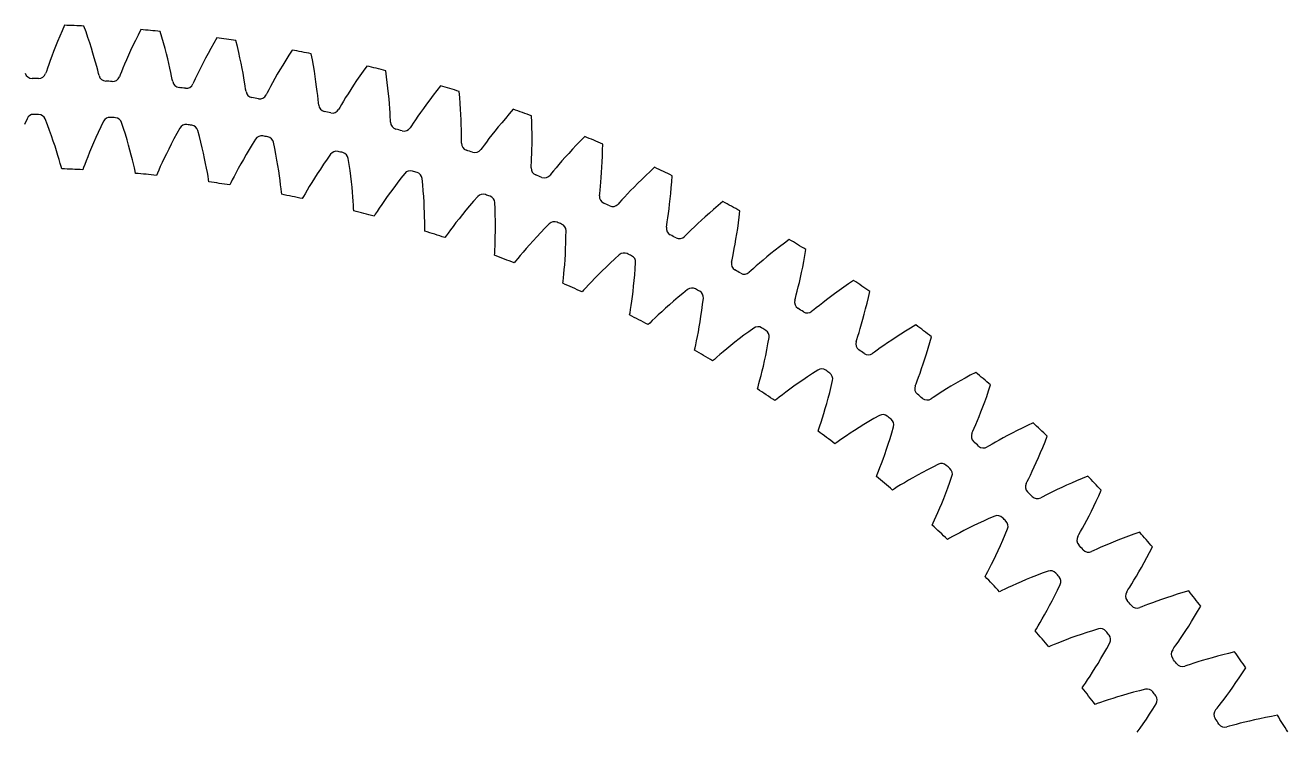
# Model space of a CAD drawing. Header units: millimetres. Extents: x -94 to 94, y -94 to 94.
# Drawn here: x 0.5 to 79.7, y 49.4 to 93.7 of the extents above; entities that cross this region are included whole.
import ezdxf

# ---------------------------------------------------------------- set-up
doc = ezdxf.new("R2010")
doc.units = ezdxf.units.MM

msp = doc.modelspace()

# ---------------------------------------------------------------- linework, layer by layer
at = {"layer": 'thin_ring_external'}
for p, q in [((2.981107, 93.702591), (2.82556, 93.351488)), ((4.328717, 93.293871), (4.200503, 93.65585)), ((7.761728, 93.428144), (7.588457, 93.085442)), ((2.54108, 92.680288), (2.412218, 92.362045)), ((2.678878, 93.01044), (2.54108, 92.680288)), ((2.82556, 93.351488), (2.678878, 93.01044)), ((4.448862, 92.942595), (4.328717, 93.293871)), ((4.560983, 92.602864), (4.448862, 92.942595)), ((4.665106, 92.27569), (4.560983, 92.602864)), ((7.424552, 92.752328), (7.270076, 92.429643)), ((7.588457, 93.085442), (7.424552, 92.752328)), ((9.086711, 92.951148), (8.977147, 93.319201)), ((9.188763, 92.594195), (9.086711, 92.951148)), ((9.28339, 92.249182), (9.188763, 92.594195)), ((12.5221, 92.909954), (12.331556, 92.576546)), ((13.820999, 92.365925), (13.730371, 92.739093)), ((2.292392, 92.056954), (2.18178, 91.766594)), ((2.412218, 92.362045), (2.292392, 92.056954)), ((4.761226, 91.962322), (4.665106, 92.27569)), ((4.849286, 91.664346), (4.761226, 91.962322)), ((6.989884, 91.81982), (6.864591, 91.535486)), ((7.125132, 92.118395), (6.989884, 91.81982)), ((7.270076, 92.429643), (7.125132, 92.118395)), ((9.370672, 91.917119), (9.28339, 92.249182)), ((9.450666, 91.599251), (9.370672, 91.917119)), ((11.980105, 91.937859), (11.819458, 91.634418)), ((12.150856, 92.252235), (11.980105, 91.937859)), ((12.331556, 92.576546), (12.150856, 92.252235)), ((13.904691, 92.004227), (13.820999, 92.365925)), ((13.981579, 91.654833), (13.904691, 92.004227)), ((17.042483, 91.826129), (16.84546, 91.511468)), ((17.249803, 92.149372), (17.042483, 91.826129)), ((18.519229, 91.539731), (18.447774, 91.917039)), ((1.909706, 91.009981), (1.843034, 90.813652)), ((1.989663, 91.239317), (1.909706, 91.009981)), ((2.080691, 91.49306), (1.989663, 91.239317)), ((2.18178, 91.766594), (2.080691, 91.49306)), ((4.92914, 91.383877), (4.849286, 91.664346)), ((5.000477, 91.12391), (4.92914, 91.383877)), ((5.062644, 90.889126), (5.000477, 91.12391)), ((6.645801, 91.018708), (6.554238, 90.793753)), ((6.749667, 91.267472), (6.645801, 91.018708)), ((6.864591, 91.535486), (6.749667, 91.267472)), ((9.523396, 91.297167), (9.450666, 91.599251)), ((9.588825, 91.012987), (9.523396, 91.297167)), ((9.646795, 90.749717), (9.588825, 91.012987)), ((11.529493, 91.065573), (11.401034, 90.803776)), ((11.669141, 91.343139), (11.529493, 91.065573)), ((11.819458, 91.634418), (11.669141, 91.343139)), ((14.051791, 91.318746), (13.981579, 91.654833)), ((14.11545, 90.997208), (14.051791, 91.318746)), ((16.65888, 91.20622), (16.482948, 90.911378)), ((16.84546, 91.511468), (16.65888, 91.20622)), ((18.584344, 91.174231), (18.519229, 91.539731)), ((18.643291, 90.821367), (18.584344, 91.174231)), ((21.932504, 91.148383), (21.708949, 90.836147)), ((1.843034, 90.813652), (1.79611, 90.679393)), ((5.114091, 90.68827), (5.062644, 90.889126)), ((5.1506, 90.550812), (5.114091, 90.68827)), ((6.477629, 90.601084), (6.42391, 90.469396)), ((6.554238, 90.793753), (6.477629, 90.601084)), ((9.696893, 90.512064), (9.646795, 90.749717)), ((9.738017, 90.308843), (9.696893, 90.512064)), ((9.76746, 90.169701), (9.738017, 90.308843)), ((11.181672, 90.340654), (11.095324, 90.152149)), ((11.284601, 90.56064), (11.181672, 90.340654)), ((11.401034, 90.803776), (11.284601, 90.56064)), ((14.172661, 90.691805), (14.11545, 90.997208)), ((14.223494, 90.404655), (14.172661, 90.691805)), ((14.267946, 90.138768), (14.223494, 90.404655)), ((16.164315, 90.358081), (16.022656, 90.103184)), ((16.317954, 90.628154), (16.164315, 90.358081)), ((16.482948, 90.911378), (16.317954, 90.628154)), ((18.696251, 90.482133), (18.643291, 90.821367)), ((18.743409, 90.157764), (18.696251, 90.482133)), ((21.294193, 90.236635), (21.103436, 89.95116)), ((21.496116, 90.531957), (21.294193, 90.236635)), ((21.708949, 90.836147), (21.496116, 90.531957)), ((23.169145, 90.474719), (23.117048, 90.855185)), ((23.215512, 90.106372), (23.169145, 90.474719)), ((11.095324, 90.152149), (11.034952, 90.023375)), ((14.305843, 89.898868), (14.267946, 90.138768)), ((14.336537, 89.693812), (14.305843, 89.898868)), ((14.358837, 89.553347), (14.336537, 89.693812)), ((15.684073, 89.468017), (15.617204, 89.342494)), ((15.779933, 89.651867), (15.684073, 89.468017)), ((15.893961, 89.866311), (15.779933, 89.651867)), ((16.022656, 90.103184), (15.893961, 89.866311)), ((18.784951, 89.849839), (18.743409, 90.157764)), ((18.821056, 89.560467), (18.784951, 89.849839)), ((18.851873, 89.292658), (18.821056, 89.560467)), ((20.924195, 89.67673), (20.756967, 89.414854)), ((21.103436, 89.95116), (20.924195, 89.67673)), ((23.256364, 89.750958), (23.215512, 90.106372)), ((23.291934, 89.409463), (23.256364, 89.750958)), ((26.318779, 89.609185), (26.090691, 89.316259)), ((26.557984, 89.909599), (26.318779, 89.609185)), ((27.758615, 89.17367), (27.726013, 89.556299)), ((18.877472, 89.051135), (18.851873, 89.292658)), ((18.897656, 88.844779), (18.877472, 89.051135)), ((18.912754, 88.703359), (18.897656, 88.844779)), ((20.337027, 88.729188), (20.231904, 88.550473)), ((20.461856, 88.93753), (20.337027, 88.729188)), ((20.602478, 89.167524), (20.461856, 88.93753)), ((20.756967, 89.414854), (20.602478, 89.167524)), ((23.322468, 89.083109), (23.291934, 89.409463)), ((23.348233, 88.773464), (23.322468, 89.083109)), ((23.369515, 88.482626), (23.348233, 88.773464)), ((25.668867, 88.75627), (25.475848, 88.49135)), ((25.873952, 89.031632), (25.668867, 88.75627)), ((26.090691, 89.316259), (25.873952, 89.031632)), ((27.786113, 88.803436), (27.758615, 89.17367)), ((27.808765, 88.446399), (27.786113, 88.803436)), ((20.231904, 88.550473), (20.158713, 88.428528)), ((23.386618, 88.213593), (23.369515, 88.482626)), ((23.399851, 87.971078), (23.386618, 88.213593)), ((23.409472, 87.763961), (23.399851, 87.971078)), ((25.12855, 87.999235), (24.976368, 87.776722)), ((25.295467, 88.238355), (25.12855, 87.999235)), ((25.475848, 88.49135), (25.295467, 88.238355)), ((27.826851, 88.103533), (27.808765, 88.446399)), ((27.840682, 87.776046), (27.826851, 88.103533)), ((30.617198, 87.867545), (30.386209, 87.594356)), ((30.859946, 88.148442), (30.617198, 87.867545)), ((31.114179, 88.43625), (30.859946, 88.148442)), ((32.275666, 87.639977), (32.262644, 88.023771)), ((23.41733, 87.621955), (23.409472, 87.763961)), ((24.726953, 87.401911), (24.647631, 87.283862)), ((24.841063, 87.575026), (24.726953, 87.401911)), ((24.976368, 87.776722), (24.841063, 87.575026)), ((27.850603, 87.465489), (27.840682, 87.776046)), ((27.857006, 87.173944), (27.850603, 87.465489)), ((27.86035, 86.904388), (27.857006, 87.173944)), ((29.961037, 87.075106), (29.767973, 86.831651)), ((30.167331, 87.329825), (29.961037, 87.075106)), ((30.386209, 87.594356), (30.167331, 87.329825)), ((32.284224, 87.268821), (32.275666, 87.639977)), ((32.288616, 86.911094), (32.284224, 87.268821)), ((27.860216, 86.454176), (27.861183, 86.661514)), ((27.860812, 86.311954), (27.860216, 86.454176)), ((27.861183, 86.661514), (27.86035, 86.904388)), ((29.425719, 86.386914), (29.280292, 86.19239)), ((29.589064, 86.601366), (29.425719, 86.386914)), ((29.767973, 86.831651), (29.589064, 86.601366)), ((32.286262, 86.239986), (32.289171, 86.567752)), ((32.289171, 86.567752), (32.288616, 86.911094)), ((35.320602, 86.457731), (35.063829, 86.189594)), ((35.589199, 86.732182), (35.320602, 86.457731)), ((36.708514, 85.877641), (36.715105, 86.2616)), ((29.157491, 86.025327), (29.072245, 85.911482)), ((29.280292, 86.19239), (29.157491, 86.025327)), ((32.261397, 85.368461), (32.271822, 85.637836)), ((32.271822, 85.637836), (32.280313, 85.929327)), ((32.280313, 85.929327), (32.286262, 86.239986)), ((34.587093, 85.675546), (34.368061, 85.431693)), ((34.819192, 85.928556), (34.587093, 85.675546)), ((35.063829, 86.189594), (34.819192, 85.928556)), ((36.684229, 85.149047), (36.698109, 85.506532)), ((36.698109, 85.506532), (36.708514, 85.877641)), ((32.231609, 84.776775), (32.238275, 84.918842)), ((32.238275, 84.918842), (32.249828, 85.125861)), ((32.249828, 85.125861), (32.261397, 85.368461)), ((33.798302, 84.771732), (33.643133, 84.584887)), ((33.972384, 84.977565), (33.798302, 84.771732)), ((34.162818, 85.198414), (33.972384, 84.977565)), ((34.368061, 85.431693), (34.162818, 85.198414)), ((36.647612, 84.478935), (36.667253, 84.806125)), ((36.667253, 84.806125), (36.684229, 85.149047)), ((39.971372, 84.801839), (39.689112, 84.541461)), ((33.511961, 84.424313), (33.421013, 84.31497)), ((33.643133, 84.584887), (33.511961, 84.424313)), ((36.602444, 83.878308), (36.625808, 84.168985)), ((36.625808, 84.168985), (36.647612, 84.478935)), ((39.161335, 84.038579), (38.91662, 83.79775)), ((39.418982, 84.286785), (39.161335, 84.038579)), ((39.689112, 84.541461), (39.418982, 84.286785)), ((41.016253, 83.521167), (41.045593, 83.89126)), ((41.045593, 83.89126), (41.071781, 84.274381)), ((36.518317, 83.020424), (36.532229, 83.161965)), ((36.532229, 83.161965), (36.554337, 83.368123)), ((36.554337, 83.368123), (36.578278, 83.609816)), ((36.578278, 83.609816), (36.602444, 83.878308)), ((38.267074, 83.132066), (38.082709, 82.935391)), ((38.468536, 83.342904), (38.267074, 83.132066)), ((38.685423, 83.565399), (38.468536, 83.342904)), ((38.91662, 83.79775), (38.685423, 83.565399)), ((40.949674, 82.823248), (40.984138, 83.164857)), ((40.984138, 83.164857), (41.016253, 83.521167)), ((37.779002, 82.603046), (37.68259, 82.498489)), ((37.918202, 82.756713), (37.779002, 82.603046)), ((38.082709, 82.935391), (37.918202, 82.756713)), ((40.87575, 82.189056), (40.913351, 82.497488)), ((40.913351, 82.497488), (40.949674, 82.823248)), ((43.954077, 82.404631), (43.671295, 82.164081)), ((44.249264, 82.650258), (43.954077, 82.404631)), ((40.763479, 81.392888), (40.799731, 81.633043)), ((40.799731, 81.633043), (40.837574, 81.899951)), ((40.837574, 81.899951), (40.87575, 82.189056)), ((43.144618, 81.701335), (42.901859, 81.481092)), ((43.401311, 81.929354), (43.144618, 81.701335)), ((43.671295, 82.164081), (43.401311, 81.929354)), ((45.22739, 81.317904), (45.275589, 81.686016)), ((45.275589, 81.686016), (45.321305, 82.067301)), ((40.709753, 81.047481), (40.730874, 81.188128)), ((40.730874, 81.188128), (40.763479, 81.392888)), ((42.267762, 80.882681), (42.094346, 80.712636)), ((42.46193, 81.069686), (42.267762, 80.882681)), ((42.673894, 81.269961), (42.46193, 81.069686)), ((42.901859, 81.481092), (42.673894, 81.269961)), ((45.125261, 80.624295), (45.177123, 80.963698)), ((45.177123, 80.963698), (45.22739, 81.317904)), ((41.947483, 80.566276), (41.845857, 80.466779)), ((42.094346, 80.712636), (41.947483, 80.566276)), ((44.966164, 79.707926), (45.019052, 79.994705)), ((45.019052, 79.994705), (45.072353, 80.300815)), ((45.072353, 80.300815), (45.125261, 80.624295)), ((48.104371, 80.052818), (47.809676, 79.82702)), ((48.411715, 80.283052), (48.104371, 80.052818)), ((44.823257, 79.00248), (44.866275, 79.205309)), ((44.866275, 79.205309), (44.914742, 79.443299)), ((44.914742, 79.443299), (44.966164, 79.707926)), ((47.006369, 79.18421), (46.767921, 78.984995)), ((47.260057, 79.39177), (47.006369, 79.18421)), ((47.528058, 79.606386), (47.260057, 79.39177)), ((47.809676, 79.82702), (47.528058, 79.606386)), ((49.320534, 78.902492), (49.387466, 79.267663)), ((49.387466, 79.267663), (49.452591, 79.646116)), ((44.794982, 78.863095), (44.823257, 79.00248)), ((46.160672, 78.457988), (46.006526, 78.319319)), ((46.342544, 78.618957), (46.160672, 78.457988)), ((46.546007, 78.795803), (46.342544, 78.618957)), ((46.767921, 78.984995), (46.546007, 78.795803)), ((49.183122, 78.215003), (49.252247, 78.551315)), ((49.252247, 78.551315), (49.320534, 78.902492)), ((46.006526, 78.319319), (45.899953, 78.22514)), ((48.977442, 77.307952), (49.044904, 77.591657)), ((49.044904, 77.591657), (49.113766, 77.894646)), ((49.113766, 77.894646), (49.183122, 78.215003)), ((52.447865, 77.706396), (52.129166, 77.492156)), ((48.798701, 76.610724), (48.85202, 76.811091)), ((48.85202, 76.811091), (48.912575, 77.046296)), ((48.912575, 77.046296), (48.977442, 77.307952)), ((51.2522, 76.875082), (50.988245, 76.680746)), ((51.53081, 77.075733), (51.2522, 76.875082)), ((51.823326, 77.2817), (51.53081, 77.075733)), ((52.129166, 77.492156), (51.823326, 77.2817)), ((53.370497, 76.642509), (53.454861, 77.017143)), ((48.763346, 76.472965), (48.798701, 76.610724)), ((50.106569, 75.998653), (49.945544, 75.868035)), ((50.296424, 76.150125), (50.106569, 75.998653)), ((50.508651, 76.316352), (50.296424, 76.150125)), ((50.739936, 76.493966), (50.508651, 76.316352)), ((50.988245, 76.680746), (50.739936, 76.493966)), ((53.198877, 75.934001), (53.285006, 76.281232)), ((53.285006, 76.281232), (53.370497, 76.642509)), ((49.945544, 75.868035), (49.834301, 75.779421)), ((52.942804, 74.986181), (53.027047, 75.285259)), ((53.027047, 75.285259), (53.11267, 75.601657)), ((53.11267, 75.601657), (53.198877, 75.934001)), ((52.710315, 74.216482), (52.782801, 74.448289)), ((52.782801, 74.448289), (52.860944, 74.706291)), ((52.860944, 74.706291), (52.942804, 74.986181)), ((55.701775, 74.534761), (55.399123, 74.343998)), ((56.017962, 74.729326), (55.701775, 74.534761)), ((56.347184, 74.927013), (56.017962, 74.729326)), ((52.604492, 73.883325), (52.646835, 74.019099)), ((52.646835, 74.019099), (52.710315, 74.216482)), ((54.339523, 73.6378), (54.119086, 73.482626)), ((54.579576, 73.803372), (54.339523, 73.6378)), ((54.837098, 73.97723), (54.579576, 73.803372)), ((55.110632, 74.157835), (54.837098, 73.97723)), ((55.399123, 74.343998), (55.110632, 74.157835)), ((57.110464, 73.460964), (57.21429, 73.817404)), ((57.21429, 73.817404), (57.317673, 74.187242)), ((53.75426, 73.218821), (53.638637, 73.136002)), ((53.921744, 73.341046), (53.75426, 73.218821)), ((54.119086, 73.482626), (53.921744, 73.341046)), ((56.903653, 72.791074), (57.006717, 73.118583)), ((57.006717, 73.118583), (57.110464, 73.460964)), ((56.606538, 71.90973), (56.702582, 72.185075)), ((56.702582, 72.185075), (56.801986, 72.479461)), ((56.801986, 72.479461), (56.903653, 72.791074)), ((56.308399, 71.100931), (56.357619, 71.234366)), ((56.357619, 71.234366), (56.431095, 71.428251)), ((56.431095, 71.428251), (56.515323, 71.656054)), ((56.515323, 71.656054), (56.606538, 71.90973)), ((58.825286, 71.247119), (58.542887, 71.080716)), ((59.122907, 71.418308), (58.825286, 71.247119)), ((59.434904, 71.593369), (59.122907, 71.418308)), ((59.760613, 71.771535), (59.434904, 71.593369)), ((60.0995, 71.952155), (59.760613, 71.771535)), ((57.596244, 70.4921), (57.422737, 70.378586)), ((57.800557, 70.62342), (57.596244, 70.4921)), ((58.02863, 70.767135), (57.800557, 70.62342)), ((58.276824, 70.920235), (58.02863, 70.767135)), ((58.542887, 71.080716), (58.276824, 70.920235)), ((60.665833, 70.112407), (60.786927, 70.449044)), ((60.786927, 70.449044), (60.908818, 70.799718)), ((60.908818, 70.799718), (61.03095, 71.163794)), ((57.422737, 70.378586), (57.303037, 70.30178)), ((60.428735, 69.484572), (60.546181, 69.790588)), ((60.546181, 69.790588), (60.665833, 70.112407)), ((60.100402, 68.676877), (60.204451, 68.925564)), ((60.204451, 68.925564), (60.314429, 69.195646)), ((60.314429, 69.195646), (60.428735, 69.484572)), ((59.865404, 68.133044), (59.921373, 68.263792)), ((59.921373, 68.263792), (60.004653, 68.453672)), ((60.004653, 68.453672), (60.100402, 68.676877)), ((62.386472, 68.150527), (62.095945, 67.998761)), ((62.692446, 68.306297), (62.386472, 68.150527)), ((63.012974, 68.465198), (62.692446, 68.306297)), ((63.347356, 68.626501), (63.012974, 68.465198)), ((63.695024, 68.789581), (63.347356, 68.626501)), ((60.941405, 67.354742), (60.817939, 67.284148)), ((61.120482, 67.459249), (60.941405, 67.354742)), ((61.331233, 67.579965), (61.120482, 67.459249)), ((61.566347, 67.711847), (61.331233, 67.579965)), ((61.822034, 67.852074), (61.566347, 67.711847)), ((62.095945, 67.998761), (61.822034, 67.852074)), ((64.304804, 67.253331), (64.444441, 67.597323)), ((64.444441, 67.597323), (64.585004, 67.954689)), ((63.897833, 66.308407), (64.030751, 66.608026)), ((64.030751, 66.608026), (64.166679, 66.923316)), ((64.166679, 66.923316), (64.304804, 67.253331)), ((63.528687, 65.51853), (63.645298, 65.76158)), ((63.645298, 65.76158), (63.768923, 66.025694)), ((63.768923, 66.025694), (63.897833, 66.308407)), ((63.266226, 64.987405), (63.328799, 65.115125)), ((63.328799, 65.115125), (63.421665, 65.300505)), ((63.421665, 65.300505), (63.528687, 65.51853)), ((66.098427, 65.016081), (65.784899, 64.876138)), ((66.426651, 65.158409), (66.098427, 65.016081)), ((66.768833, 65.302428), (66.426651, 65.158409)), ((67.124374, 65.447543), (66.768833, 65.302428)), ((64.301084, 64.155178), (64.174174, 64.09098)), ((64.485263, 64.250404), (64.301084, 64.155178)), ((64.701903, 64.360201), (64.485263, 64.250404)), ((64.943444, 64.479907), (64.701903, 64.360201)), ((65.205958, 64.606895), (64.943444, 64.479907)), ((65.487002, 64.739405), (65.205958, 64.606895)), ((65.784899, 64.876138), (65.487002, 64.739405)), ((67.654917, 63.882161), (67.811937, 64.218575)), ((67.811937, 64.218575), (67.970564, 64.568297)), ((67.348272, 63.251692), (67.500122, 63.559629)), ((67.500122, 63.559629), (67.654917, 63.882161)), ((66.920102, 62.426031), (67.057052, 62.683488)), ((67.057052, 62.683488), (67.200229, 62.95925)), ((67.200229, 62.95925), (67.348272, 63.251692)), ((66.501995, 61.672222), (66.571007, 61.79658)), ((66.571007, 61.79658), (66.673218, 61.976976)), ((66.673218, 61.976976), (66.791233, 62.189252)), ((66.791233, 62.189252), (66.920102, 62.426031)), ((70.016118, 61.807988), (69.667029, 61.681629)), ((70.378604, 61.93476), (70.016118, 61.807988)), ((67.903773, 60.97253), (67.681809, 60.873937)), ((68.151112, 61.079746), (67.903773, 60.97253)), ((68.419767, 61.193164), (68.151112, 61.079746)), ((68.70721, 61.31115), (68.419767, 61.193164)), ((69.011701, 61.432495), (68.70721, 61.31115)), ((69.331965, 61.556247), (69.011701, 61.432495)), ((69.667029, 61.681629), (69.331965, 61.556247)), ((71.002518, 60.672288), (71.178796, 61.013454)), ((67.493008, 60.788239), (67.362986, 60.730605)), ((67.681809, 60.873937), (67.493008, 60.788239)), ((70.657464, 60.030123), (70.828526, 60.34433)), ((70.828526, 60.34433), (71.002518, 60.672288)), ((70.170236, 59.177748), (70.327307, 59.445839)), ((70.327307, 59.445839), (70.490089, 59.730341)), ((70.490089, 59.730341), (70.657464, 60.030123)), ((69.750828, 58.491756), (69.879527, 58.69773)), ((69.879527, 58.69773), (70.020319, 58.92762)), ((70.020319, 58.92762), (70.170236, 59.177748)), ((69.564267, 58.196143), (69.639539, 58.316814)), ((69.639539, 58.316814), (69.750828, 58.491756)), ((72.058458, 57.828581), (71.748169, 57.722943)), ((72.384624, 57.935819), (72.058458, 57.828581)), ((72.725653, 58.043929), (72.384624, 57.935819)), ((73.080738, 58.152299), (72.725653, 58.043929)), ((73.449225, 58.260397), (73.080738, 58.152299)), ((70.508851, 57.262712), (70.376055, 57.211791)), ((70.701781, 57.338657), (70.508851, 57.262712)), ((70.92849, 57.425787), (70.701781, 57.338657)), ((71.180981, 57.520234), (70.92849, 57.425787)), ((71.455077, 57.619787), (71.180981, 57.520234)), ((71.748169, 57.722943), (71.455077, 57.619787)), ((74.007863, 56.967714), (74.20133, 57.299434)), ((73.448005, 56.05316), (73.630469, 56.344005)), ((73.630469, 56.344005), (73.817351, 56.649068)), ((73.817351, 56.649068), (74.007863, 56.967714)), ((72.93786, 55.275473), (73.100354, 55.51762)), ((73.100354, 55.51762), (73.270908, 55.777342)), ((73.270908, 55.777342), (73.448005, 56.05316)), ((72.445054, 54.568236), (72.526389, 54.684907)), ((72.526389, 54.684907), (72.646465, 54.853939)), ((72.646465, 54.853939), (72.785514, 55.053072)), ((72.785514, 55.053072), (72.93786, 55.275473)), ((74.303968, 53.896087), (74.025146, 53.810659)), ((74.601945, 53.984142), (74.303968, 53.896087)), ((74.917224, 54.073799), (74.601945, 53.984142)), ((75.24844, 54.164243), (74.917224, 54.073799)), ((75.594544, 54.254799), (75.24844, 54.164243)), ((75.954699, 54.344897), (75.594544, 54.254799)), ((76.328225, 54.434038), (75.954699, 54.344897)), ((73.340744, 53.587792), (73.205522, 53.543719)), ((73.537301, 53.653787), (73.340744, 53.587792)), ((73.768163, 53.729228), (73.537301, 53.653787)), ((74.025146, 53.810659), (73.768163, 53.729228)), ((76.613596, 52.806014), (76.820129, 53.114517)), ((76.820129, 53.114517), (77.030282, 53.435926)), ((76.214304, 52.229743), (76.411381, 52.510892)), ((76.411381, 52.510892), (76.613596, 52.806014)), ((75.501612, 51.264786), (75.665116, 51.479119)), ((75.665116, 51.479119), (75.839761, 51.712653)), ((75.839761, 51.712653), (76.023355, 51.963327)), ((76.023355, 51.963327), (76.214304, 52.229743)), ((75.13684, 50.797968), (75.224026, 50.910333)), ((75.224026, 50.910333), (75.352577, 51.073013)), ((75.352577, 51.073013), (75.501612, 51.264786)), ((76.415383, 49.892495), (76.18097, 49.828941)), ((76.676189, 49.960699), (76.415383, 49.892495)), ((76.959009, 50.031778), (76.676189, 49.960699)), ((77.261094, 50.104503), (76.959009, 50.031778)), ((77.580539, 50.177945), (77.261094, 50.104503)), ((77.915941, 50.251359), (77.580539, 50.177945)), ((78.266217, 50.324125), (77.915941, 50.251359)), ((78.630504, 50.395715), (78.266217, 50.324125)), ((79.008094, 50.465668), (78.630504, 50.395715)), ((75.9813, 49.773068), (75.844003, 49.735957)), ((76.18097, 49.828941), (75.9813, 49.773068))]:
    msp.add_line(p, q, dxfattribs=at)
for centre, radius, start, end in [((0, 0), 93.75, 87.431982, 88.177774), ((0, 0), 93.75, 84.505153, 85.250945), ((0, 0), 93.75, 81.578323, 82.324116), ((0, 0), 93.75, 78.651494, 79.397286), ((0, 0), 93.75, 75.724665, 76.470457), ((0.952791, 90.820002), 0.45, 196.036973, 269.398933), ((0, 0), 90.375, 89.137652, 89.398933), ((1.366938, 90.814713), 0.45, 269.137652, 342.499612), ((5.588871, 90.652883), 0.45, 193.110144, 266.472104), ((6.002208, 90.626454), 0.45, 266.210823, 339.572783), ((0, 0), 90.375, 86.210823, 86.472104), ((10.210371, 90.24926), 0.45, 190.183314, 263.545275), ((0, 0), 90.375, 83.283994, 83.545275), ((10.621819, 90.20176), 0.45, 263.283994, 336.645954), ((14.805233, 89.610187), 0.45, 187.256485, 260.618445), ((0, 0), 93.75, 72.797835, 73.543628), ((0, 0), 90.375, 80.357164, 80.618445), ((15.213719, 89.541741), 0.45, 260.357164, 333.719125), ((19.36147, 88.737332), 0.45, 184.329656, 257.691616), ((0, 0), 90.375, 77.430335, 77.691616), ((19.765928, 88.648117), 0.45, 257.430335, 330.792295), ((0, 0), 93.75, 69.871006, 70.616799), ((23.867195, 87.632971), 0.45, 181.402827, 254.764787), ((0, 0), 90.375, 74.503506, 74.764787), ((24.26657, 87.523221), 0.45, 254.503506, 327.865466), ((28.310653, 86.299986), 0.45, 178.475997, 251.837958), ((0, 0), 93.75, 66.944177, 67.689969), ((0, 0), 90.375, 71.576677, 71.837958), ((28.703903, 86.169986), 0.45, 251.576677, 324.938637), ((32.680252, 84.741854), 0.45, 175.549168, 248.911128), ((0, 0), 93.75, 64.017348, 64.76314), ((0, 0), 90.375, 68.649847, 68.911128), ((33.066351, 84.591944), 0.45, 248.649847, 322.011807), ((36.964592, 82.96264), 0.45, 172.622339, 245.984299), ((0, 0), 90.375, 65.723018, 65.984299), ((37.342533, 82.793211), 0.45, 245.723018, 319.084978), ((0, 0), 93.75, 61.090518, 61.836311), ((41.152495, 80.966986), 0.45, 169.69551, 243.05747), ((0, 0), 90.375, 62.796189, 63.05747), ((41.521292, 80.77848), 0.45, 242.796189, 316.158149), ((0, 0), 93.75, 58.163689, 58.909482), ((45.233036, 78.760098), 0.45, 166.76868, 240.13064), ((0, 0), 90.375, 59.86936, 60.13064), ((45.591728, 78.553008), 0.45, 239.86936, 313.23132), ((0, 0), 93.75, 55.23686, 55.982652), ((49.19557, 76.347734), 0.45, 163.841851, 237.203811), ((0, 0), 90.375, 56.94253, 57.203811), ((49.543219, 76.122599), 0.45, 236.94253, 310.30449), ((0, 0), 93.75, 52.310031, 53.055823), ((53.029758, 73.736188), 0.45, 160.915022, 234.276982), ((0, 0), 90.375, 54.015701, 54.276982), ((53.365458, 73.493595), 0.45, 234.015701, 307.377661), ((0, 0), 93.75, 49.383201, 50.128994), ((56.725597, 70.932272), 0.45, 157.988193, 231.350153), ((0, 0), 90.375, 51.088872, 51.350153), ((57.048472, 70.672855), 0.45, 231.088872, 304.450832), ((60.273446, 67.943303), 0.45, 155.061363, 228.423323), ((0, 0), 93.75, 46.456372, 47.202165), ((0, 0), 90.375, 48.162042, 48.423323), ((60.582654, 67.667738), 0.45, 228.162042, 301.524003), ((63.664048, 64.777077), 0.45, 152.134534, 225.496494), ((0, 0), 93.75, 43.529543, 44.275335), ((0, 0), 90.375, 45.235213, 45.496494), ((63.958782, 64.486083), 0.45, 225.235213, 298.597173), ((0, 0), 93.75, 40.602714, 41.348506), ((66.888558, 61.441854), 0.45, 149.207705, 222.569665), ((0, 0), 90.375, 42.308384, 42.569665), ((67.168049, 61.136191), 0.45, 222.308384, 295.670344), ((69.938563, 57.946338), 0.45, 146.280875, 219.642836), ((0, 0), 93.75, 37.675884, 38.421677), ((0, 0), 90.375, 39.381555, 39.642836), ((70.202082, 57.626802), 0.45, 219.381555, 292.743515), ((72.806106, 54.299645), 0.45, 143.354046, 216.716006), ((0, 0), 90.375, 36.454725, 36.716006), ((0, 0), 93.75, 34.749055, 35.494847), ((73.052966, 53.967071), 0.45, 216.454725, 289.816686), ((75.483707, 50.511292), 0.45, 140.427217, 213.789177), ((0, 0), 90.375, 33.527896, 33.789177), ((75.713264, 50.166546), 0.45, 213.527896, 286.889856), ((0, 0), 93.75, 31.822226, 32.568018)]:
    msp.add_arc(centre, radius, start, end, dxfattribs=at)
at = {"layer": 'thin_ring_internal'}
for p, q in [((0.631369, 87.848986), (0.48143, 87.488526)), ((1.908481, 87.469033), (1.768444, 87.833453)), ((2.041053, 87.115236), (1.908481, 87.469033)), ((2.164808, 86.772953), (2.041053, 87.115236)), ((5.258392, 87.331686), (5.097302, 86.989929)), ((5.427791, 87.683419), (5.258392, 87.331686)), ((6.682248, 87.234291), (6.562321, 87.605815)), ((6.795302, 86.873783), (6.682248, 87.234291)), ((10.208014, 87.256171), (10.01966, 86.914213)), ((11.436073, 86.739208), (11.336614, 87.116727)), ((2.279765, 86.443217), (2.164808, 86.772953)), ((2.385912, 86.127298), (2.279765, 86.443217)), ((4.804377, 86.339708), (4.672725, 86.033538)), ((4.945942, 86.658926), (4.804377, 86.339708)), ((5.097302, 86.989929), (4.945942, 86.658926)), ((6.90018, 86.525253), (6.795302, 86.873783)), ((6.99696, 86.189731), (6.90018, 86.525253)), ((9.840147, 86.581764), (9.670938, 86.25952)), ((10.01966, 86.914213), (9.840147, 86.581764)), ((11.529271, 86.373064), (11.436073, 86.739208)), ((11.61496, 86.019327), (11.529271, 86.373064)), ((14.957773, 86.568516), (14.751026, 86.237354)), ((16.155768, 85.985261), (16.077074, 86.367648)), ((2.483175, 85.826811), (2.385912, 86.127298)), ((2.571388, 85.543901), (2.483175, 85.826811)), ((2.650198, 85.281607), (2.571388, 85.543901)), ((4.551189, 85.742022), (4.440113, 85.467283)), ((4.672725, 86.033538), (4.551189, 85.742022)), ((7.085696, 85.868486), (6.99696, 86.189731)), ((7.166405, 85.563136), (7.085696, 85.868486)), ((7.239036, 85.275832), (7.166405, 85.563136)), ((9.363976, 85.649985), (9.226702, 85.365541)), ((9.512152, 85.948509), (9.363976, 85.649985)), ((9.670938, 86.25952), (9.512152, 85.948509)), ((11.693272, 85.67902), (11.61496, 86.019327)), ((11.764333, 85.353409), (11.693272, 85.67902)), ((14.367071, 85.602682), (14.191538, 85.300805)), ((14.553626, 85.915204), (14.367071, 85.602682)), ((14.751026, 86.237354), (14.553626, 85.915204)), ((16.228833, 85.614574), (16.155768, 85.985261)), ((16.295076, 85.256685), (16.228833, 85.614574)), ((19.662892, 85.622507), (19.438368, 85.303129)), ((2.718878, 85.044666), (2.650198, 85.281607)), ((2.775713, 84.841924), (2.718878, 85.044666)), ((2.813533, 84.703285), (2.775713, 84.841924)), ((4.179008, 84.784389), (4.129965, 84.649311)), ((4.252249, 84.981797), (4.179008, 84.784389)), ((4.340095, 85.212321), (4.252249, 84.981797)), ((4.440113, 85.467283), (4.340095, 85.212321)), ((7.303405, 85.009625), (7.239036, 85.275832)), ((7.359043, 84.769287), (7.303405, 85.009625)), ((7.404722, 84.563744), (7.359043, 84.769287)), ((8.986997, 84.848158), (8.886693, 84.622776)), ((9.100789, 85.097278), (8.986997, 84.848158)), ((9.226702, 85.365541), (9.100789, 85.097278)), ((11.828247, 85.044107), (11.764333, 85.353409)), ((11.88508, 84.753265), (11.828247, 85.044107)), ((11.934816, 84.483941), (11.88508, 84.753265)), ((13.874679, 84.734296), (13.734304, 84.473309)), ((14.027282, 85.010819), (13.874679, 84.734296)), ((14.191538, 85.300805), (14.027282, 85.010819)), ((16.354688, 84.91261), (16.295076, 85.256685)), ((16.407861, 84.583604), (16.354688, 84.91261)), ((19.020328, 84.690371), (18.828572, 84.398531)), ((19.223671, 84.992239), (19.020328, 84.690371)), ((19.438368, 85.303129), (19.223671, 84.992239)), ((20.827248, 84.974701), (20.769553, 85.360814)), ((20.879961, 84.600576), (20.827248, 84.974701)), ((7.434915, 84.423246), (7.404722, 84.563744)), ((8.802781, 84.429662), (8.746435, 84.297464)), ((8.886693, 84.622776), (8.802781, 84.429662)), ((11.977247, 84.240923), (11.934816, 84.483941)), ((12.011632, 84.033192), (11.977247, 84.240923)), ((12.034108, 83.891255), (12.011632, 84.033192)), ((13.494616, 84.011207), (13.400283, 83.822963)), ((13.607078, 84.230775), (13.494616, 84.011207)), ((13.734304, 84.473309), (13.607078, 84.230775)), ((16.454789, 84.271273), (16.407861, 84.583604)), ((16.495654, 83.977762), (16.454789, 84.271273)), ((16.530608, 83.706123), (16.495654, 83.977762)), ((18.648725, 84.117948), (18.481249, 83.85017)), ((18.828572, 84.398531), (18.648725, 84.117948)), ((20.926561, 84.239604), (20.879961, 84.600576)), ((20.967294, 83.892787), (20.926561, 84.239604)), ((21.002421, 83.561369), (20.967294, 83.892787)), ((24.0677, 84.114326), (23.836345, 83.815625)), ((24.309329, 84.420966), (24.0677, 84.114326)), ((25.436572, 83.710542), (25.400048, 84.09923)), ((13.400283, 83.822963), (13.336801, 83.694039)), ((16.559705, 83.461151), (16.530608, 83.706123)), ((16.582695, 83.251852), (16.559705, 83.461151)), ((16.597386, 83.1089), (16.582695, 83.251852)), ((18.062265, 83.148915), (17.957793, 82.966104)), ((18.18655, 83.362014), (18.062265, 83.148915)), ((18.326831, 83.597239), (18.18655, 83.362014)), ((18.481249, 83.85017), (18.326831, 83.597239)), ((21.032223, 83.246941), (21.002421, 83.561369)), ((21.056999, 82.951636), (21.032223, 83.246941)), ((23.409413, 83.244378), (23.214512, 82.974035)), ((23.616821, 83.525311), (23.409413, 83.244378)), ((23.836345, 83.815625), (23.616821, 83.525311)), ((25.468775, 83.334097), (25.436572, 83.710542)), ((25.495593, 82.971119), (25.468775, 83.334097)), ((17.957793, 82.966104), (17.887366, 82.840839)), ((21.077067, 82.678494), (21.056999, 82.951636)), ((21.092742, 82.432298), (21.077067, 82.678494)), ((21.104269, 82.222056), (21.092742, 82.432298)), ((22.864664, 82.471682), (22.711746, 82.244469)), ((23.032663, 82.715803), (22.864664, 82.471682)), ((23.214512, 82.974035), (23.032663, 82.715803)), ((25.517326, 82.622595), (25.495593, 82.971119)), ((25.534303, 82.289753), (25.517326, 82.622595)), ((28.377882, 82.388871), (28.142832, 82.110979)), ((28.625203, 82.674493), (28.377882, 82.388871)), ((28.883217, 82.96748), (28.625203, 82.674493)), ((29.969982, 82.196558), (29.954739, 82.586661)), ((21.111131, 82.078515), (21.104269, 82.222056)), ((22.46171, 81.861641), (22.384548, 81.740409)), ((22.57601, 82.038475), (22.46171, 81.861641)), ((22.711746, 82.244469), (22.57601, 82.038475)), ((25.546889, 81.974167), (25.534303, 82.289753)), ((25.555502, 81.677949), (25.546889, 81.974167)), ((25.560623, 81.404119), (25.555502, 81.677949)), ((27.711019, 81.582495), (27.515339, 81.334579)), ((27.920392, 81.841792), (27.711019, 81.582495)), ((28.142832, 82.110979), (27.920392, 81.841792)), ((29.98158, 81.818917), (29.969982, 82.196558)), ((29.988537, 81.455015), (29.98158, 81.818917)), ((25.562831, 81.157435), (25.560623, 81.404119)), ((25.561873, 80.803175), (25.562859, 80.946877)), ((25.562859, 80.946877), (25.562831, 81.157435)), ((27.169162, 80.881473), (27.022378, 80.683199)), ((27.334259, 81.099996), (27.169162, 80.881473)), ((27.515339, 81.334579), (27.334259, 81.099996)), ((29.985313, 80.45675), (29.989979, 80.772552)), ((29.991205, 81.105825), (29.988537, 81.455015)), ((29.989979, 80.772552), (29.991205, 81.105825)), ((33.097278, 80.987926), (32.834728, 80.716237)), ((33.370906, 81.266386), (33.097278, 80.987926)), ((34.413951, 80.437267), (34.420033, 80.827621)), ((26.898593, 80.512871), (26.814925, 80.396034)), ((27.022378, 80.683199), (26.898593, 80.512871)), ((29.967897, 79.886802), (29.977737, 80.160504)), ((29.977737, 80.160504), (29.985313, 80.45675)), ((32.124824, 79.947481), (31.915898, 79.71062)), ((32.348045, 80.194957), (32.124824, 79.947481)), ((32.584853, 80.451595), (32.348045, 80.194957)), ((32.834728, 80.716237), (32.584853, 80.451595)), ((34.391982, 79.695818), (34.404908, 80.059556)), ((34.404908, 80.059556), (34.413951, 80.437267)), ((29.936327, 79.286687), (29.94516, 79.430121)), ((29.94516, 79.430121), (29.95663, 79.640366)), ((29.95663, 79.640366), (29.967897, 79.886802)), ((31.545494, 79.277095), (31.388102, 79.087133)), ((31.722278, 79.486277), (31.545494, 79.277095)), ((31.915898, 79.71062), (31.722278, 79.486277)), ((34.356154, 79.014294), (34.375577, 79.347003)), ((34.375577, 79.347003), (34.391982, 79.695818)), ((37.759004, 79.322762), (37.470577, 79.05966)), ((31.2552, 78.923819), (31.165277, 78.811725)), ((31.388102, 79.087133), (31.2552, 78.923819)), ((34.285735, 78.131072), (34.310506, 78.403828)), ((34.310506, 78.403828), (34.334249, 78.699218)), ((34.334249, 78.699218), (34.356154, 79.014294)), ((36.929629, 78.552112), (36.679159, 78.308789)), ((37.193583, 78.802714), (36.929629, 78.552112)), ((37.470577, 79.05966), (37.193583, 78.802714)), ((38.725559, 78.061267), (38.755214, 78.43792)), ((38.755214, 78.43792), (38.782605, 78.827359)), ((34.22144, 77.533577), (34.238092, 77.676314)), ((34.238092, 77.676314), (34.261027, 77.885618)), ((34.261027, 77.885618), (34.285735, 78.131072)), ((36.015625, 77.635339), (35.827682, 77.436124)), ((36.221208, 77.848774), (36.015625, 77.635339)), ((36.442757, 78.073872), (36.221208, 77.848774)), ((36.679159, 78.308789), (36.442757, 78.073872)), ((38.65736, 77.351378), (38.692789, 77.698777)), ((38.692789, 77.698777), (38.725559, 78.061267)), ((35.518529, 77.099227), (35.422618, 76.992211)), ((35.660151, 77.25504), (35.518529, 77.099227)), ((35.827682, 77.436124), (35.660151, 77.25504)), ((38.580718, 76.706817), (38.619796, 77.020227)), ((38.619796, 77.020227), (38.65736, 77.351378)), ((41.73205, 76.895449), (41.441437, 76.654012)), ((42.034414, 77.142407), (41.73205, 76.895449)), ((38.463175, 75.89843), (38.50125, 76.142168)), ((38.50125, 76.142168), (38.54088, 76.413164)), ((38.54088, 76.413164), (38.580718, 76.706817)), ((40.900808, 76.188917), (40.65193, 75.96726)), ((41.164192, 76.418199), (40.900808, 76.188917)), ((41.441437, 76.654012), (41.164192, 76.418199)), ((42.930637, 75.830012), (42.980817, 76.204484)), ((42.980817, 76.204484), (43.029434, 76.591845)), ((38.404423, 75.549075), (38.428845, 75.69069)), ((38.428845, 75.69069), (38.463175, 75.89843)), ((39.825776, 75.192387), (39.675856, 75.044541)), ((40.002946, 75.364052), (39.825776, 75.192387)), ((40.201488, 75.552707), (40.002946, 75.364052)), ((40.418419, 75.754597), (40.201488, 75.552707)), ((40.65193, 75.96726), (40.418419, 75.754597)), ((42.823773, 75.124907), (42.878121, 75.469852)), ((42.878121, 75.469852), (42.930637, 75.830012)), ((39.675856, 75.044541), (39.574245, 74.942922)), ((42.656232, 74.194454), (42.712047, 74.485493)), ((42.712047, 74.485493), (42.768182, 74.796301)), ((42.768182, 74.796301), (42.823773, 75.124907)), ((45.868978, 74.501751), (45.565613, 74.276545)), ((46.184377, 74.731829), (45.868978, 74.501751)), ((42.504911, 73.479176), (42.550534, 73.684731)), ((42.550534, 73.684731), (42.601863, 73.926026)), ((42.601863, 73.926026), (42.656232, 74.194454)), ((44.739782, 73.633932), (44.495006, 73.434338)), ((45.000393, 73.841667), (44.739782, 73.633932)), ((45.275904, 74.056224), (45.000393, 73.841667)), ((45.565613, 74.276545), (45.275904, 74.056224)), ((47.007594, 73.37245), (47.078149, 73.743623)), ((47.078149, 73.743623), (47.147846, 74.127752)), ((42.472792, 73.339106), (42.504911, 73.479176)), ((43.872545, 72.905331), (43.714776, 72.765892)), ((44.058825, 73.067065), (43.872545, 72.905331)), ((44.267373, 73.244595), (44.058825, 73.067065)), ((44.495006, 73.434338), (44.267373, 73.244595)), ((46.862384, 72.674233), (46.935488, 73.015696)), ((46.935488, 73.015696), (47.007594, 73.37245)), ((43.714776, 72.765892), (43.607767, 72.669974)), ((46.644282, 71.754318), (46.715907, 72.041874)), ((46.715907, 72.041874), (46.788931, 72.349153)), ((46.788931, 72.349153), (46.862384, 72.674233)), ((50.196507, 72.098222), (49.869014, 71.885711)), ((46.454125, 71.048371), (46.510906, 71.251127)), ((46.510906, 71.251127), (46.575335, 71.48926)), ((46.575335, 71.48926), (46.644282, 71.754318)), ((48.965679, 71.274044), (48.694112, 71.080851)), ((49.252496, 71.473236), (48.965679, 71.274044)), ((49.553804, 71.677408), (49.252496, 71.473236)), ((49.869014, 71.885711), (49.553804, 71.677408)), ((51.03498, 71.062682), (51.12555, 71.442432)), ((46.414405, 70.910264), (46.454125, 71.048371)), ((47.983216, 70.552017), (47.788382, 70.400697)), ((48.201147, 70.717894), (47.983216, 70.552017)), ((48.438802, 70.894922), (48.201147, 70.717894)), ((48.694112, 71.080851), (48.438802, 70.894922)), ((50.852781, 70.343632), (50.944261, 70.695916)), ((50.944261, 70.695916), (51.03498, 71.062682)), ((47.623233, 70.270082), (47.511146, 70.180151)), ((47.788382, 70.400697), (47.623233, 70.270082)), ((50.580347, 69.383255), (50.670043, 69.686087)), ((50.670043, 69.686087), (50.761139, 70.006671)), ((50.761139, 70.006671), (50.852781, 70.343632)), ((50.409807, 68.839141), (50.493126, 69.100038)), ((50.493126, 69.100038), (50.580347, 69.383255)), ((53.394107, 68.864356), (53.082099, 68.676944)), ((53.720222, 69.055136), (53.394107, 68.864356)), ((54.058831, 69.249445), (53.720222, 69.055136)), ((50.217499, 68.269797), (50.264702, 68.405529)), ((50.264702, 68.405529), (50.33247, 68.604883)), ((50.33247, 68.604883), (50.409807, 68.839141)), ((52.238038, 68.143928), (51.99107, 67.980142)), ((52.503121, 68.315638), (52.238038, 68.143928)), ((52.784833, 68.493712), (52.503121, 68.315638)), ((53.082099, 68.676944), (52.784833, 68.493712)), ((54.728891, 67.808398), (54.839503, 68.169663)), ((54.839503, 68.169663), (54.950676, 68.543899)), ((51.389564, 67.564558), (51.272733, 67.480882)), ((51.561599, 67.685959), (51.389564, 67.564558)), ((51.764406, 67.826413), (51.561599, 67.685959)), ((51.99107, 67.980142), (51.764406, 67.826413)), ((54.508403, 67.130181), (54.618309, 67.461635)), ((54.618309, 67.461635), (54.728891, 67.808398)), ((54.191279, 66.239538), (54.293837, 66.517568)), ((54.293837, 66.517568), (54.399936, 66.815051)), ((54.399936, 66.815051), (54.508403, 67.130181)), ((53.92527, 65.558539), (54.003823, 65.753894)), ((54.003823, 65.753894), (54.093838, 65.98358)), ((54.093838, 65.98358), (54.191279, 66.239538)), ((57.075061, 65.845787), (56.753284, 65.675693)), ((57.411108, 66.018473), (57.075061, 65.845787)), ((57.759823, 66.194001), (57.411108, 66.018473)), ((53.870725, 65.425587), (53.92527, 65.558539)), ((55.39111, 64.898389), (55.180936, 64.76922)), ((55.625832, 65.039511), (55.39111, 64.898389)), ((55.881375, 65.189566), (55.625832, 65.039511)), ((56.155439, 65.346543), (55.881375, 65.189566)), ((56.446455, 65.508968), (56.155439, 65.346543)), ((56.753284, 65.675693), (56.446455, 65.508968)), ((58.350188, 64.718512), (58.480364, 65.073198)), ((58.480364, 65.073198), (58.611807, 65.440805)), ((55.002528, 64.657394), (54.881302, 64.580223)), ((55.180936, 64.76922), (55.002528, 64.657394)), ((58.092992, 64.053348), (58.220834, 64.378306)), ((58.220834, 64.378306), (58.350188, 64.718512)), ((57.727704, 63.181352), (57.845292, 63.453367)), ((57.845292, 63.453367), (57.967478, 63.744612)), ((57.967478, 63.744612), (58.092992, 64.053348)), ((57.424903, 62.515896), (57.514008, 62.70667)), ((57.514008, 62.70667), (57.61643, 62.931097)), ((57.61643, 62.931097), (57.727704, 63.181352)), ((60.585681, 62.630708), (60.255095, 62.478439)), ((60.930656, 62.784784), (60.585681, 62.630708)), ((61.288436, 62.941008), (60.930656, 62.784784)), ((57.363179, 62.386121), (57.424903, 62.515896)), ((58.852506, 61.776683), (58.635592, 61.659184)), ((59.094584, 61.904776), (58.852506, 61.776683)), ((59.35794, 62.040652), (59.094584, 61.904776)), ((59.640168, 62.182429), (59.35794, 62.040652)), ((59.939619, 62.328719), (59.640168, 62.182429)), ((60.255095, 62.478439), (59.939619, 62.328719)), ((61.797345, 61.435482), (61.946696, 61.782529)), ((61.946696, 61.782529), (62.098018, 62.14241)), ((58.451343, 61.557268), (58.326083, 61.486832)), ((58.635592, 61.659184), (58.451343, 61.557268)), ((61.504209, 60.785355), (61.649606, 61.102847)), ((61.649606, 61.102847), (61.797345, 61.435482)), ((61.091847, 59.934608), (61.224114, 60.199796)), ((61.224114, 60.199796), (61.362022, 60.483934)), ((61.362022, 60.483934), (61.504209, 60.785355)), ((60.753158, 59.286681), (60.852547, 59.472304)), ((60.852547, 59.472304), (60.967073, 59.690804)), ((60.967073, 59.690804), (61.091847, 59.934608)), ((64.268363, 59.363722), (63.915489, 59.228714)), ((64.634141, 59.500174), (64.268363, 59.363722)), ((60.684439, 59.160471), (60.753158, 59.286681)), ((62.386974, 58.585293), (62.138263, 58.470611)), ((62.657358, 58.706585), (62.386974, 58.585293)), ((62.946906, 58.832738), (62.657358, 58.706585)), ((63.2539, 58.962457), (62.946906, 58.832738)), ((63.577081, 59.094726), (63.2539, 58.962457)), ((63.915489, 59.228714), (63.577081, 59.094726)), ((65.228155, 58.307477), (65.398904, 58.658557)), ((61.725716, 58.27343), (61.596797, 58.20994)), ((61.915255, 58.365132), (61.725716, 58.27343)), ((62.138263, 58.470611), (61.915255, 58.365132)), ((64.894391, 57.645033), (65.060075, 57.969103)), ((65.060075, 57.969103), (65.228155, 58.307477)), ((64.420219, 56.766565), (64.573438, 57.042748)), ((64.573438, 57.042748), (64.731873, 57.335955)), ((64.731873, 57.335955), (64.894391, 57.645033)), ((64.009479, 56.06045), (64.135766, 56.272369)), ((64.135766, 56.272369), (64.273668, 56.508996)), ((64.273668, 56.508996), (64.420219, 56.766565)), ((63.824593, 55.758262), (63.900101, 55.880531)), ((63.900101, 55.880531), (64.009479, 56.06045)), ((66.379406, 55.420227), (66.065787, 55.307466)), ((66.709328, 55.53465), (66.379406, 55.420227)), ((67.054548, 55.649958), (66.709328, 55.53465)), ((67.414269, 55.765495), (67.054548, 55.649958)), ((67.786952, 55.881769), (67.414269, 55.765495)), ((64.815876, 54.815682), (64.683681, 54.759327)), ((65.01014, 54.896897), (64.815876, 54.815682)), ((65.238574, 54.99004), (65.01014, 54.896897)), ((65.493177, 55.090968), (65.238574, 54.99004)), ((65.769781, 55.197314), (65.493177, 55.090968)), ((66.065787, 55.307466), (65.769781, 55.197314)), ((68.12864, 54.329722), (68.314947, 54.658412)), ((68.314947, 54.658412), (68.504614, 54.999644)), ((67.766352, 53.715442), (67.945506, 54.015183)), ((67.945506, 54.015183), (68.12864, 54.329722)), ((67.263671, 52.914739), (67.424069, 53.163921)), ((67.424069, 53.163921), (67.592142, 53.431324)), ((67.592142, 53.431324), (67.766352, 53.715442)), ((66.774269, 52.189649), (66.856342, 52.307612)), ((66.856342, 52.307612), (66.975382, 52.48129)), ((66.975382, 52.48129), (67.113053, 52.685996)), ((67.113053, 52.685996), (67.263671, 52.914739)), ((68.685922, 51.523312), (68.403923, 51.432231)), ((68.987501, 51.617136), (68.685922, 51.523312)), ((69.30681, 51.712602), (68.987501, 51.617136)), ((69.642488, 51.808837), (69.30681, 51.712602)), ((69.99349, 51.905121), (69.642488, 51.808837)), ((70.358983, 52.000841), (69.99349, 51.905121)), ((70.73746, 52.09659), (70.358983, 52.000841)), ((67.712599, 51.194342), (67.577525, 51.14529)), ((67.911008, 51.264827), (67.712599, 51.194342)), ((68.144188, 51.345356), (67.911008, 51.264827)), ((68.403923, 51.432231), (68.144188, 51.345356)), ((70.993882, 50.5282), (71.197861, 50.846226)), ((71.197861, 50.846226), (71.405879, 51.176591)), ((70.409124, 49.66044), (70.598589, 49.934621)), ((70.598589, 49.934621), (70.793845, 50.224131)), ((70.793845, 50.224131), (70.993882, 50.5282)), ((70.226699, 49.402614), (70.409124, 49.66044))]:
    msp.add_line(p, q, dxfattribs=at)
for centre, radius, start, end in [((1.043714, 87.668787), 0.45, 89.317915, 156.394261), ((0, 0), 88.125, 89.116868, 89.317915), ((1.351331, 87.664585), 0.45, 22.040521, 89.116868), ((5.82968, 87.480972), 0.45, 86.18748, 153.263826), ((0, 0), 88.125, 85.986433, 86.18748), ((6.136609, 87.459977), 0.45, 18.910087, 85.986433), ((10.598248, 87.032079), 0.45, 83.057045, 150.133392), ((0, 0), 88.125, 82.855998, 83.057045), ((10.903572, 86.994355), 0.45, 15.779652, 82.855998), ((15.335187, 86.323448), 0.45, 79.926611, 147.002957), ((0, 0), 88.125, 79.725563, 79.926611), ((15.637995, 86.269106), 0.45, 12.649217, 79.725563), ((20.02636, 85.357194), 0.45, 76.796176, 143.872522), ((0, 0), 88.125, 76.595129, 76.796176), ((20.325749, 85.286397), 0.45, 9.518782, 76.595129), ((0, 0), 84.75, 87.206805, 88.097543), ((0, 0), 84.75, 84.07637, 84.967108), ((0, 0), 84.75, 80.945935, 81.836674), ((24.657766, 84.1362), 0.45, 73.665741, 140.742087), ((0, 0), 88.125, 73.464694, 73.665741), ((24.952842, 84.04916), 0.45, 6.388347, 73.464694), ((0, 0), 84.75, 77.8155, 78.706239), ((29.215584, 82.664111), 0.45, 70.535306, 137.611653), ((0, 0), 88.125, 70.334259, 70.535306), ((29.505466, 82.561087), 0.45, 3.257913, 70.334259), ((0, 0), 84.75, 74.685066, 75.575804), ((0, 0), 84.75, 71.554631, 72.445369), ((33.68621, 80.94532), 0.45, 67.404871, 134.481218), ((0, 0), 88.125, 67.203824, 67.404871), ((33.970034, 80.826619), 0.45, 0.127478, 67.203824), ((0, 0), 84.75, 68.424196, 69.314934), ((38.056304, 78.984956), 0.45, 64.274437, 131.350783), ((0, 0), 88.125, 64.073389, 64.274437), ((38.333223, 78.850933), 0.45, 356.997043, 64.073389), ((0, 0), 84.75, 65.293761, 66.1845), ((42.312823, 76.78887), 0.45, 61.144002, 128.220348), ((0, 0), 88.125, 60.942955, 61.144002), ((42.582009, 76.639925), 0.45, 353.866608, 60.942955), ((0, 0), 84.75, 62.163326, 63.054065), ((46.443064, 74.363616), 0.45, 58.013567, 125.089913), ((0, 0), 88.125, 57.81252, 58.013567), ((46.703715, 74.200193), 0.45, 350.736174, 57.81252), ((0, 0), 84.75, 59.032892, 59.92363), ((50.434701, 71.716432), 0.45, 54.883132, 121.959479), ((0, 0), 88.125, 54.682085, 54.883132), ((50.686038, 71.539019), 0.45, 347.605739, 54.682085), ((0, 0), 84.75, 55.902457, 56.793195), ((54.27582, 68.855217), 0.45, 51.752697, 118.829044), ((0, 0), 88.125, 51.55165, 51.752697), ((54.517094, 68.664343), 0.45, 344.475304, 51.55165), ((0, 0), 84.75, 52.772022, 53.662761), ((57.95496, 65.788512), 0.45, 48.622263, 115.698609), ((0, 0), 88.125, 48.421216, 48.622263), ((58.18545, 65.584747), 0.45, 341.344869, 48.421216), ((0, 0), 84.75, 49.641587, 50.532326), ((61.461138, 62.525468), 0.45, 45.491828, 112.568174), ((0, 0), 88.125, 45.290781, 45.491828), ((61.680157, 62.30942), 0.45, 338.214434, 45.290781), ((0, 0), 84.75, 46.511152, 47.401891), ((64.783893, 59.075823), 0.45, 42.361393, 109.437739), ((0, 0), 88.125, 42.160346, 42.361393), ((0, 0), 84.75, 43.380718, 44.271456), ((64.990787, 58.848137), 0.45, 335.084, 42.160346), ((0, 0), 84.75, 40.250283, 41.141021), ((67.913307, 55.449872), 0.45, 39.230958, 106.307305), ((0, 0), 88.125, 39.029911, 39.230958), ((68.107458, 55.211228), 0.45, 331.953565, 39.029911), ((0, 0), 84.75, 37.119848, 38.010587), ((70.840041, 51.658438), 0.45, 36.100524, 103.17687), ((0, 0), 88.125, 35.899476, 36.100524), ((71.020871, 51.409547), 0.45, 328.82313, 35.899476)]:
    msp.add_arc(centre, radius, start, end, dxfattribs=at)

doc.saveas('drawing.dxf')
